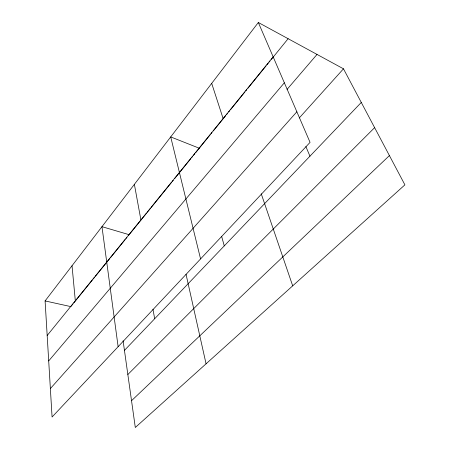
<?xml version="1.0" encoding="UTF-8"?>
<svg xmlns="http://www.w3.org/2000/svg" width="450" height="450" viewBox="0 0 450 450"><rect width="100%" height="100%" fill="white"/><g stroke="black" fill="none" stroke-linecap="round" stroke-linejoin="round"><path stroke-width="0.67" d="M258.334 22.5L310.061 142.369L52.076 417.009L45.096 300.932L258.334 22.5L343.479 68.816L404.904 184.849L135.304 427.5L123.092 340.768M47.171 335.514L273.156 56.841M73.001 303.891L70.802 306.602L45.096 300.932M73.879 302.811L92.323 280.074M93.201 278.989L94.517 277.369M95.394 276.283L109.862 258.452M110.734 257.372L125.19 239.552M126.067 238.472L126.945 237.392M128.261 235.772L146.357 213.458M147.24 212.372L150.334 208.558M151.217 207.472L171.512 182.453M172.395 181.367L173.273 180.281M174.594 178.65L190.901 158.546M191.784 157.461L192.667 156.375M193.545 155.289L194.867 153.658M195.75 152.572L210.234 134.713M211.112 133.633L211.989 132.553M213.306 130.933L225.579 115.802M226.457 114.722L227.334 113.642M228.645 112.016L229.523 110.936M230.4 109.856L240.924 96.885M241.363 96.345L244.89 91.991M245.773 90.906L246.656 89.82M247.978 88.189L266.062 65.891M266.946 64.806L268.273 63.174M269.151 62.083L270.034 60.998M271.361 59.366L288.118 38.706M48.701 360.917L284.349 82.789M287.072 89.381L317.019 54.422M50.366 388.581L296.859 111.774M299.284 117.934L343.479 68.816M124.448 350.387L361.282 102.442M127.845 374.518L374.625 127.648M131.529 400.702L389.413 155.588M129.133 234.692L101.964 226.671L118.125 346.691M199.277 148.224L170.708 136.918L200.571 258.924M305.865 146.542L309.949 156.184M261.236 193.792L292.691 285.846M211.703 83.385L223.11 118.552M221.676 236.531L224.263 245.886M186.019 274.236L206.066 363.814M134.376 184.348L140.906 219.926M152.961 309.195L154.665 318.752M72.034 265.753L75.324 300.803"/></g></svg>
